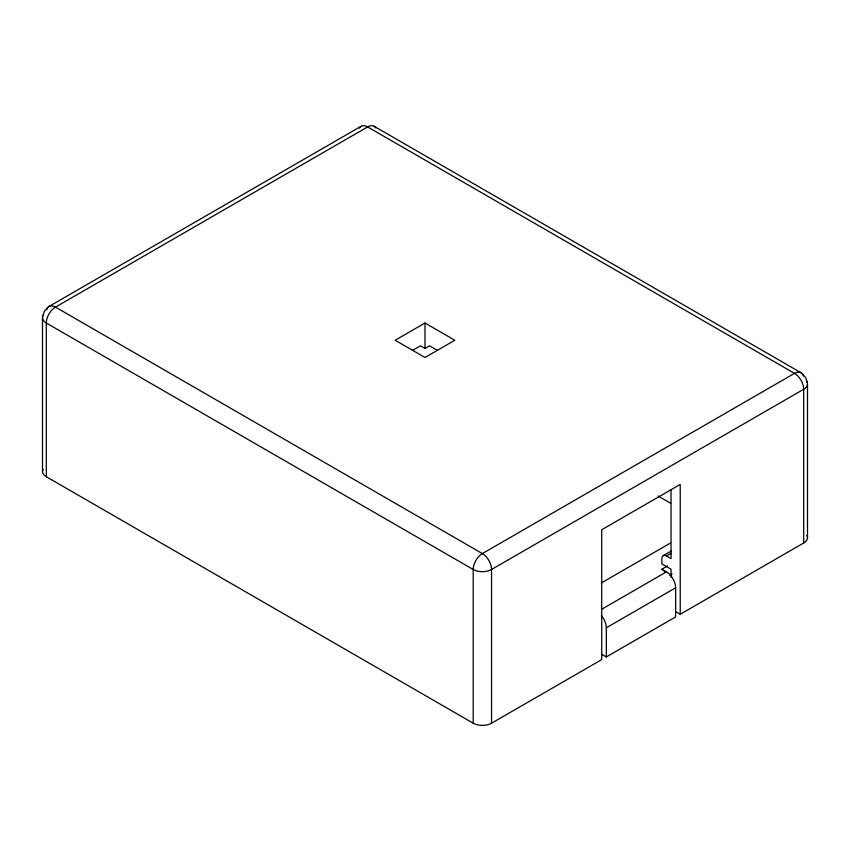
<?xml version="1.0" encoding="UTF-8"?>
<svg xmlns="http://www.w3.org/2000/svg" width="850" height="850" viewBox="0 0 850 850"><rect width="100%" height="100%" fill="white"/><g stroke="black" fill="none" stroke-linecap="round" stroke-linejoin="round"><path stroke-width="1.27" d="M42.5 471.431L42.5 317.719M807.5 537.689L807.5 383.977M42.744 316.104L44.391 311.312L47.717 307.498M48.992 306.478L361.133 126.267M425 323.021L395.165 340.244L425 357.478L454.835 340.244L425 323.021L425 348.468L429.59 345.812L437.623 350.455M412.377 350.455L420.41 345.812L425 348.468M601.726 582.739L670.576 542.991M663.202 555.656L671.202 551.034M671.043 577.171L671.043 569.224L661.863 563.922L661.863 558.62A6.492 3.751 60 0 1 666.453 555.974L671.022 553.339M664.753 572.082A6.492 3.751 60 0 0 661.863 569.224L667.579 565.93M601.683 609.269L666.453 571.88A12.984 7.491 60 0 1 675.633 587.775L675.633 616.93L606.316 656.944L601.726 654.298M669.874 575.195L672.169 573.878M606.316 656.944L606.316 627.799L675.633 587.775M43.116 469.158A12.984 7.491 0 0 0 46.304 476.733L473.195 723.201A12.984 7.491 0 0 0 491.555 723.201L601.726 659.6L601.726 529.741L680.223 484.415L680.223 614.274L675.633 611.628M680.223 614.274L803.696 542.991A12.984 7.491 0 0 0 806.884 535.415M374.117 126.267L801.008 372.736M657.953 495.954L670.576 503.232M666.453 555.974L671.043 558.62L671.043 489.717M661.863 569.224L666.453 571.88M802.283 373.756L805.609 377.57L807.256 382.362M803.696 542.991L803.696 389.279A12.984 7.491 0 0 0 806.427 381.002M491.555 723.201L491.555 569.489A12.984 7.491 60 0 0 482.375 553.584L55.484 307.126A12.984 7.491 60 0 0 46.654 309.708M473.195 723.201L473.195 569.489A12.984 7.491 -60 0 1 482.375 553.584L794.516 373.373A12.984 7.491 -60 0 1 803.346 375.966M46.304 476.733L46.304 323.021A12.984 7.491 0 0 1 43.573 314.744M601.354 615.517A12.984 7.491 60 0 1 606.316 627.799M375.774 127.936A12.984 7.491 -60 0 0 367.625 126.916A12.984 7.491 60 0 0 359.348 128.137M367.625 126.916L55.484 307.126A12.984 7.491 -60 0 0 46.304 323.021L473.195 569.489A12.984 7.491 0 0 0 491.555 569.489L803.696 389.279A12.984 7.491 60 0 0 794.516 373.373L367.625 126.916"/></g></svg>
